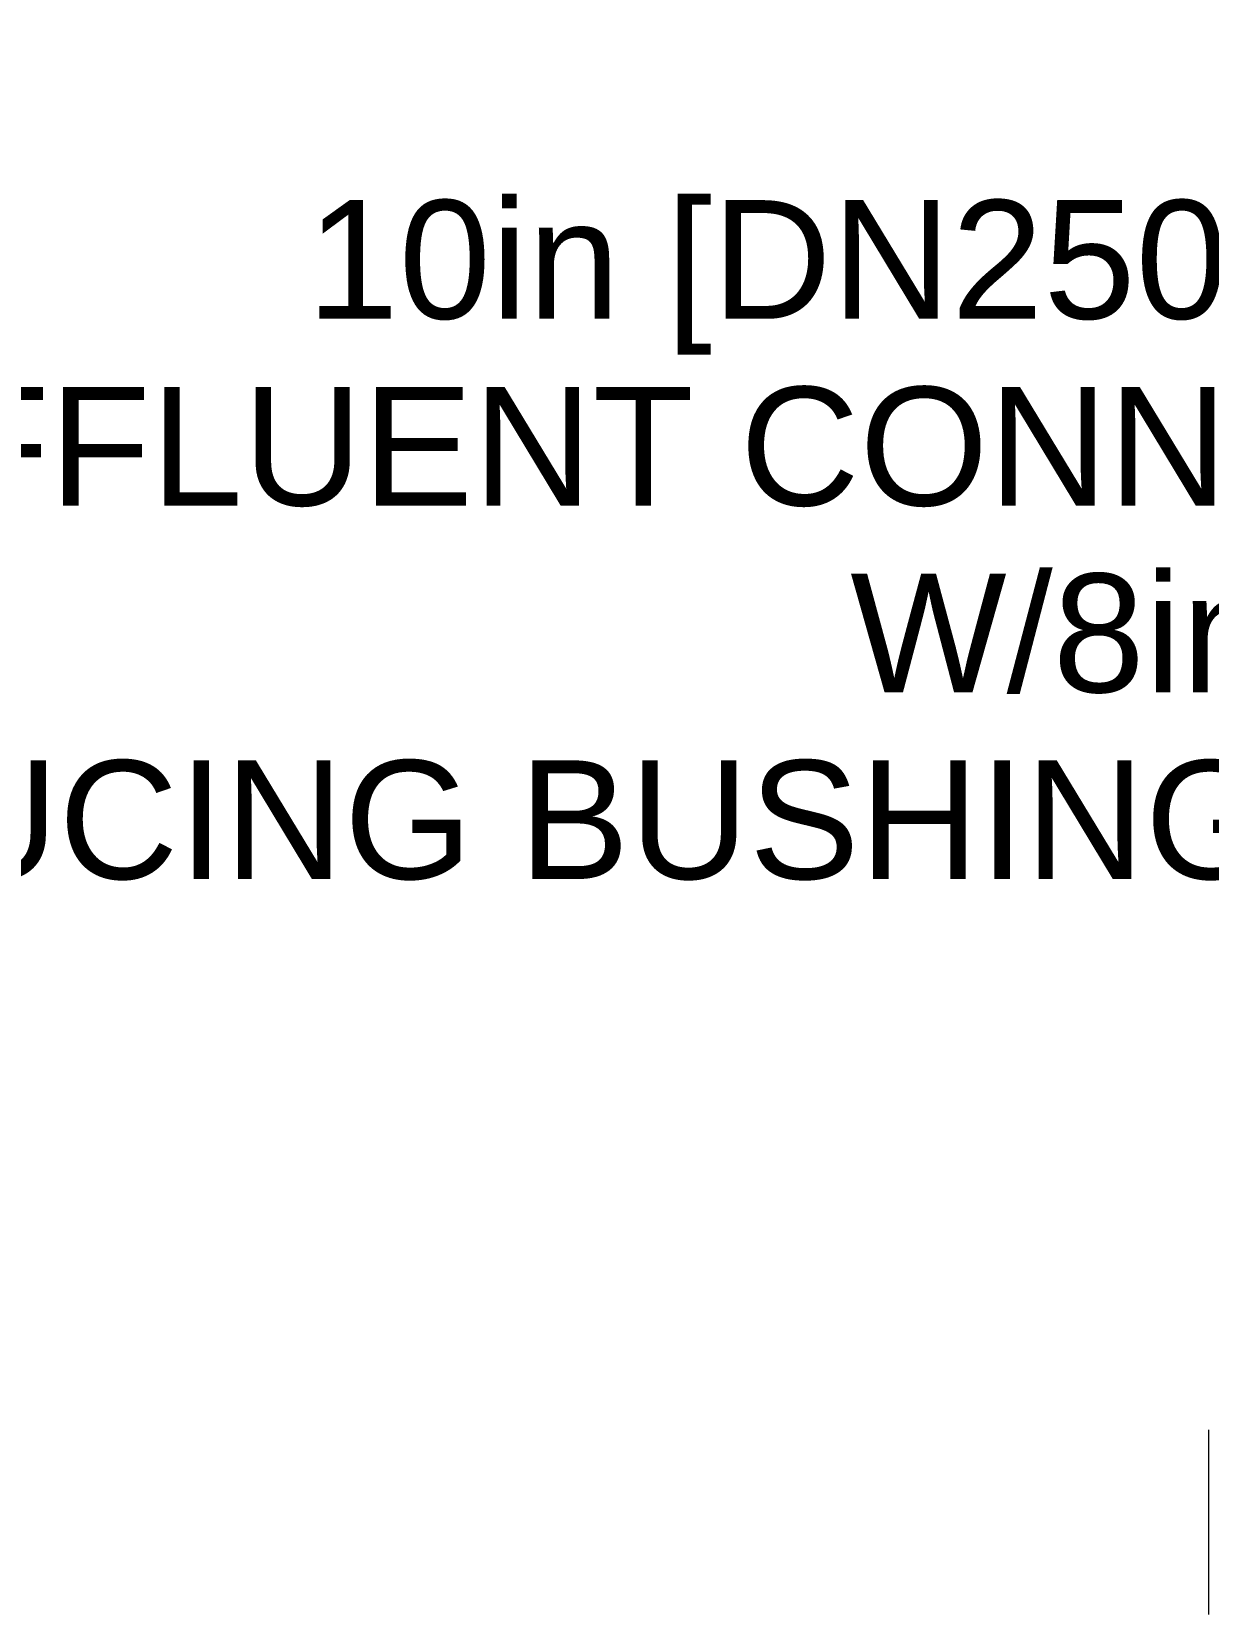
# Model space of a CAD drawing. Header units: inches. Extents: x 19 to 503, y 7 to 322.
# Drawn here: x 314.23 to 336.55, y 93.99 to 124.01 of the extents above; entities that cross this region are included whole.
import ezdxf

# ---------------------------------------------------------------- set-up
doc = ezdxf.new("R2010")
doc.units = ezdxf.units.IN
doc.header["$LTSCALE"] = 15
doc.header["$MEASUREMENT"] = 0
doc.layers.add('Symbol (ANSI)', color=7, linetype='Continuous', lineweight=25)
doc.layers.add('Visible (ANSI)', color=7, linetype='Continuous', lineweight=50)
doc.styles.add('MEMCOR Medium', font='arial.ttf')
doc.dimstyles.new('Default (ANSI)$7', dxfattribs={"dimscale": 15, "dimtxt": 0.15, "dimasz": 0.098425, "dimexe": 0.125, "dimexo": 0.0625, "dimgap": 0.031496, "dimtad": 0, "dimtih": 1, "dimtoh": 1, "dimdec": 4, "dimrnd": 1e-08, "dimzin": 3, "dimdsep": 46, "dimlunit": 5, "dimtxsty": 'MEMCOR Medium', "dimcen": 0.09, "dimdle": 0.393701, "dimclrd": 256, "dimclre": 256, "dimclrt": 256, "dimadec": 0, "dimazin": 1, "dimtfac": 0.8, "dimtofl": 0, "dimtmove": 0, "dimatfit": 3, "dimfxl": 1, "dimfrac": 1, "dimtolj": 1, "dimtzin": 4, "dimlwd": -1, "dimlwe": -1, "dimarcsym": 0})

msp = doc.modelspace()

# ---------------------------------------------------------------- linework, layer by layer
at = {"layer": 'Visible (ANSI)', "linetype": 'Continuous', "lineweight": 18}
msp.add_line((336.55349, 97.4937), (336.55349, 93.9937), dxfattribs=at)

# ---------------------------------------------------------------- texts
at = {"layer": 'Symbol (ANSI)', "insert": (337.79413, 120.81402), "char_height": 2.2500001, "width": 31.9664657, "attachment_point": 3, "line_spacing_factor": 0.944221, "style": 'MEMCOR Medium'}
msp.add_mtext('\\fArial|b0|i0;10in [DN250]\\P\\fArial|b0|i0;EFFLUENT CONN.\\P\\fArial|b0|i0;W/8in\\P\\fArial|b0|i0;REDUCING BUSHING', dxfattribs=at)

# ---------------------------------------------------------------- leaders
at = {"layer": 'Symbol (ANSI)', "annotation_type": 0, "has_hookline": 1, "hookline_direction": 1, "text_width": 31.51535}
msp.add_leader([(350.22695, 137.1812), (339.74295, 119.68902), (338.26657, 119.68902)], dimstyle='Default (ANSI)$7', override={"dimtad": 0}, dxfattribs=at)

doc.saveas('drawing.dxf')
